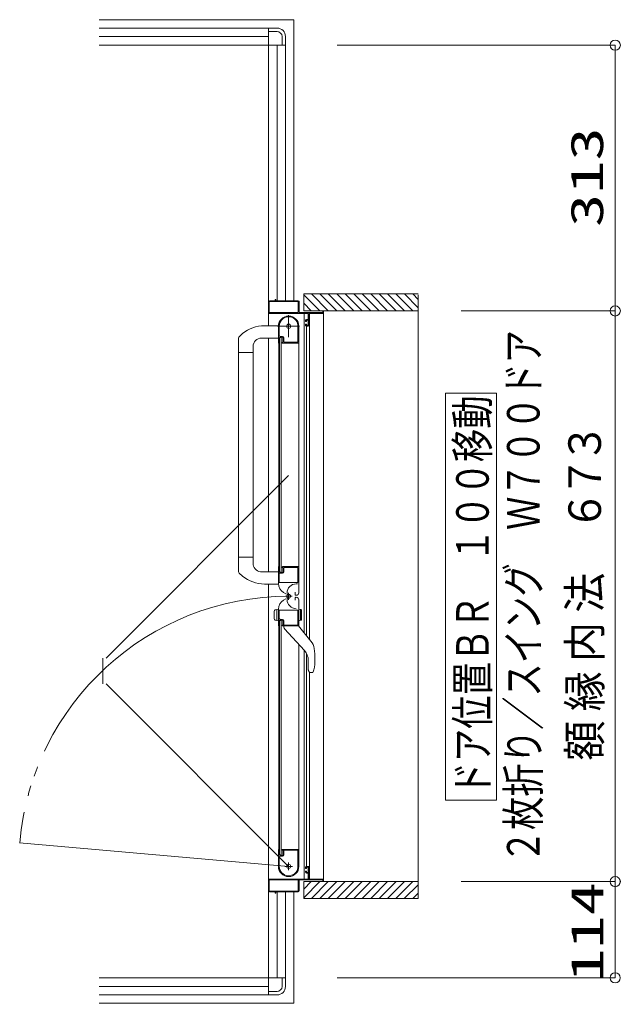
# Model space of a CAD drawing. Units: millimetres on the paper. Extents: x -305 to 305, y -152 to 152.
# Drawn here: x -128.1 to -92.7, y 18.6 to 76.6 of the extents above; entities that cross this region are included whole.
import ezdxf
from ezdxf.enums import TextEntityAlignment as Align

# ---------------------------------------------------------------- set-up
doc = ezdxf.new("R2010")
doc.units = ezdxf.units.MM
doc.linetypes.add('LONG_CHAIN', pattern=[21, 18, -1, 1, -1])
doc.linetypes.add('LONG_DOUBLE_CHAIN', pattern=[21.8, 18, -1, 0.6, -0.6, 0.6, -1])
doc.layers.add('0-0_0', color=7, linetype='Continuous', lineweight=9)
doc.layers.add('0-1_VIEW0001', color=7, linetype='Continuous', lineweight=9)
doc.styles.add('ＭＳ ゴシック', font='')
doc.styles.get('ＭＳ ゴシック').set_extended_font_data('MS Gothic')

# ---------------------------------------------------------------- blocks, each defined once
blk = doc.blocks.new('_ORIGIN')
at = {"layer": '0-0_0'}
blk.add_line((0, 0), (-1, 0), dxfattribs=at)
blk.add_circle((0, 0), 0.5, dxfattribs=at)

msp = doc.modelspace()

# ---------------------------------------------------------------- linework, layer by layer
at = {"layer": '0-1_VIEW0001'}
for p, q in [((-123.434, 76.073), (-113.434, 76.073)), ((-113.434, 76.073), (-123.434, 76.073)), ((-113.434, 76.073), (-113.434, 75.673)), ((-113.434, 76.073), (-112.934, 76.073)), ((-113.434, 59.948), (-113.434, 76.073)), ((-113.434, 75.573), (-123.434, 75.573)), ((-112.934, 75.873), (-113.434, 75.873)), ((-112.634, 75.073), (-112.634, 75.573)), ((-112.434, 75.073), (-112.434, 75.573)), ((-112.434, 75.073), (-123.434, 75.073)), ((-112.934, 59.998), (-112.934, 75.073)), ((-112.834, 75.073), (-112.434, 75.073)), ((-112.434, 75.073), (-112.434, 59.998)), ((-112.434, 59.998), (-112.434, 75.073)), ((-109.394, 75.073), (-92.983, 75.073)), ((-92.983, 74.473), (-92.983, 59.998)), ((-104.609, 60.398), (-111.359, 60.398)), ((-111.359, 59.399), (-111.359, 60.398)), ((-110.41, 59.398), (-111.359, 60.348)), ((-109.91, 59.398), (-110.909, 60.398)), ((-109.41, 59.398), (-110.409, 60.398)), ((-108.91, 59.398), (-109.909, 60.398)), ((-108.409, 59.398), (-109.409, 60.398)), ((-107.909, 59.398), (-108.909, 60.398)), ((-107.409, 59.398), (-108.409, 60.398)), ((-106.909, 59.398), (-107.909, 60.398)), ((-106.409, 59.398), (-107.409, 60.398)), ((-105.909, 59.398), (-106.909, 60.398)), ((-105.414, 59.398), (-106.414, 60.398)), ((-104.919, 59.398), (-105.919, 60.398)), ((-104.609, 59.583), (-105.424, 60.398)), ((-104.609, 60.078), (-104.929, 60.398)), ((-104.609, 60.347), (-104.609, 24.748)), ((-113.434, 59.95), (-113.434, 58.524)), ((-113.389, 59.313), (-113.389, 59.938)), ((-113.384, 59.998), (-113.049, 59.998)), ((-113.374, 59.953), (-111.694, 59.953)), ((-113.034, 60.013), (-113.034, 60.063)), ((-113.024, 60.073), (-113.004, 60.073)), ((-112.994, 60.063), (-112.994, 60.013)), ((-112.979, 59.998), (-111.684, 59.998)), ((-111.679, 59.938), (-111.679, 59.313)), ((-111.634, 59.948), (-111.634, 59.313)), ((-110.91, 59.398), (-111.359, 59.848)), ((-111.114, 59.248), (-113.409, 59.248)), ((-111.694, 59.298), (-113.374, 59.298)), ((-111.619, 59.298), (-110.249, 59.298)), ((-104.609, 59.398), (-111.359, 59.398)), ((-111.328, 40.403), (-111.328, 59.248)), ((-111.099, 58.913), (-111.099, 59.233)), ((-111.049, 59.233), (-111.049, 58.548)), ((-110.199, 59.248), (-111.034, 59.248)), ((-111.011, 40.019), (-111.011, 59.248)), ((-110.234, 59.313), (-110.234, 59.383)), ((-110.184, 59.383), (-110.184, 59.263)), ((-110.184, 25.898), (-110.184, 59.248)), ((-102.069, 59.398), (-92.983, 59.398)), ((-111.249, 58.793), (-111.249, 58.848)), ((-111.249, 58.548), (-111.249, 58.613)), ((-111.214, 58.778), (-111.234, 58.778)), ((-111.234, 58.628), (-111.214, 58.628)), ((-111.199, 58.898), (-111.114, 58.898)), ((-111.199, 58.838), (-111.199, 58.793)), ((-111.199, 58.613), (-111.199, 58.568)), ((-111.114, 58.853), (-111.184, 58.853)), ((-111.099, 58.568), (-111.099, 58.838)), ((-92.983, 58.798), (-92.983, 26.348)), ((-114.973, 58.061), (-115.172, 57.877)), ((-113.677, 58.523), (-112.859, 58.526)), ((-112.849, 57.513), (-112.849, 58.498)), ((-112.804, 57.968), (-112.804, 58.498)), ((-111.699, 58.572), (-111.699, 57.558)), ((-111.649, 58.499), (-111.649, 44.323)), ((-111.099, 58.498), (-111.199, 58.498)), ((-111.188, 40.233), (-111.188, 58.498)), ((-111.184, 58.553), (-111.114, 58.553)), ((-115.199, 56.948), (-115.199, 57.808)), ((-113.844, 57.803), (-112.849, 57.803)), ((-113.434, 57.798), (-113.434, 44.024)), ((-112.834, 44.323), (-112.834, 57.498)), ((-112.808, 57.498), (-112.834, 57.498)), ((-112.786, 57.52), (-112.795, 57.505)), ((-112.684, 57.823), (-112.784, 57.823)), ((-112.784, 43.998), (-112.784, 57.823)), ((-112.634, 57.848), (-112.759, 57.848)), ((-112.614, 57.893), (-112.729, 57.893)), ((-112.684, 43.998), (-112.684, 57.823)), ((-112.624, 57.527), (-112.624, 57.533)), ((-112.614, 57.505), (-112.622, 57.52)), ((-111.659, 57.498), (-112.601, 57.498)), ((-112.584, 57.573), (-112.584, 57.798)), ((-112.539, 57.558), (-112.539, 57.818)), ((-111.709, 57.548), (-112.529, 57.548)), ((-115.199, 56.948), (-115.199, 44.012)), ((-114.344, 56.948), (-115.199, 56.948)), ((-114.349, 56.948), (-114.349, 44.874)), ((-114.344, 56.948), (-114.344, 57.303)), ((-99.987, 54.548), (-102.987, 54.548)), ((-102.987, 30.548), (-102.987, 54.548)), ((-99.987, 30.548), (-99.987, 54.548)), ((-114.344, 44.874), (-115.199, 44.874)), ((-114.344, 44.874), (-114.344, 44.519)), ((-112.849, 44.308), (-112.849, 43.322)), ((-112.834, 44.323), (-112.808, 44.323)), ((-112.795, 44.316), (-112.786, 44.302)), ((-112.624, 44.288), (-112.624, 44.294)), ((-112.622, 44.302), (-112.614, 44.316)), ((-111.649, 44.323), (-112.601, 44.323)), ((-112.584, 44.023), (-112.584, 44.248)), ((-112.539, 44.008), (-112.539, 44.258)), ((-112.524, 44.273), (-111.709, 44.273)), ((-111.699, 44.263), (-111.699, 43.403)), ((-111.649, 44.354), (-111.649, 42.784)), ((-114.974, 43.761), (-115.172, 43.944)), ((-113.914, 44.024), (-112.859, 44.024)), ((-112.804, 43.408), (-112.804, 43.858)), ((-112.784, 43.998), (-112.684, 43.998)), ((-112.759, 43.973), (-112.634, 43.973)), ((-112.729, 43.933), (-112.614, 43.933)), ((-113.677, 43.298), (-112.859, 43.296)), ((-113.434, 43.298), (-113.434, 25.198)), ((-113.434, 19.073), (-113.434, 43.298)), ((-111.709, 43.393), (-112.789, 43.393)), ((-111.723, 43.303), (-111.803, 43.303)), ((-112.419, 42.727), (-112.549, 42.802)), ((-112.419, 42.419), (-112.549, 42.344)), ((-112.343, 42.763), (-112.343, 42.383)), ((-111.854, 42.658), (-111.854, 42.808)), ((-111.854, 42.488), (-111.854, 42.338)), ((-111.799, 42.633), (-111.829, 42.633)), ((-111.799, 42.513), (-111.829, 42.513)), ((-111.649, 40.793), (-111.649, 42.363)), ((-112.849, 41.823), (-113.044, 41.77)), ((-112.949, 41.149), (-112.949, 41.796)), ((-112.849, 40.838), (-112.849, 41.824)), ((-111.549, 41.149), (-111.549, 41.796)), ((-113.099, 41.698), (-113.099, 41.247)), ((-112.804, 41.738), (-112.804, 41.288)), ((-111.709, 41.753), (-112.789, 41.753)), ((-112.729, 41.213), (-112.614, 41.213)), ((-111.699, 40.883), (-111.699, 41.743)), ((-111.499, 41.756), (-111.499, 41.19)), ((-112.849, 41.123), (-113.044, 41.175)), ((-112.834, 40.823), (-112.834, 27.648)), ((-112.834, 40.823), (-112.808, 40.823)), ((-112.795, 40.83), (-112.786, 40.845)), ((-112.784, 41.148), (-112.784, 27.323)), ((-112.784, 41.148), (-112.684, 41.148)), ((-112.759, 41.173), (-112.634, 41.173)), ((-112.684, 41.148), (-112.684, 27.323)), ((-112.624, 40.858), (-112.624, 40.852)), ((-112.622, 40.845), (-112.614, 40.83)), ((-112.601, 40.823), (-111.659, 40.823)), ((-112.584, 41.123), (-112.584, 40.898)), ((-112.539, 41.138), (-112.539, 40.888)), ((-112.524, 40.873), (-111.709, 40.873)), ((-112.524, 40.823), (-112.524, 40.732)), ((-112.495, 40.661), (-111.317, 39.373)), ((-110.936, 39.928), (-111.674, 40.823)), ((-111.649, 41.123), (-111.525, 41.156)), ((-111.649, 26.648), (-111.649, 39.736)), ((-111.328, 25.898), (-111.328, 39.385)), ((-111.188, 26.648), (-111.188, 39.188)), ((-111.09, 38.789), (-111.09, 38.27)), ((-111.029, 38.109), (-111.027, 38.106)), ((-111.011, 25.898), (-111.011, 38.073)), ((-110.952, 38.073), (-110.87, 38.073)), ((-110.828, 38.087), (-110.8, 38.121)), ((-110.828, 38.087), (-110.828, 38.086)), ((-110.756, 38.236), (-110.8, 38.121)), ((-99.987, 30.548), (-102.987, 30.548)), ((-112.849, 27.633), (-112.849, 26.648)), ((-112.808, 27.648), (-112.834, 27.648)), ((-112.786, 27.627), (-112.795, 27.641)), ((-112.684, 27.323), (-112.784, 27.323)), ((-112.634, 27.298), (-112.759, 27.298)), ((-112.624, 27.619), (-112.624, 27.613)), ((-112.614, 27.641), (-112.622, 27.627)), ((-111.659, 27.648), (-112.601, 27.648)), ((-112.584, 27.573), (-112.584, 27.348)), ((-112.539, 27.588), (-112.539, 27.328)), ((-111.709, 27.598), (-112.529, 27.598)), ((-111.699, 26.574), (-111.699, 27.588)), ((-112.804, 27.178), (-112.804, 26.648)), ((-112.614, 27.253), (-112.729, 27.253)), ((-111.249, 26.598), (-111.249, 26.533)), ((-111.249, 26.353), (-111.249, 26.298)), ((-111.234, 26.518), (-111.214, 26.518)), ((-111.214, 26.368), (-111.234, 26.368)), ((-111.099, 26.648), (-111.199, 26.648)), ((-111.199, 26.533), (-111.199, 26.578)), ((-111.199, 26.308), (-111.199, 26.353)), ((-111.199, 26.248), (-111.114, 26.248)), ((-111.184, 26.593), (-111.114, 26.593)), ((-111.114, 26.293), (-111.184, 26.293)), ((-111.099, 26.578), (-111.099, 26.308)), ((-111.099, 26.233), (-111.099, 25.913)), ((-111.049, 25.913), (-111.049, 26.598)), ((-111.114, 25.898), (-113.409, 25.898)), ((-113.389, 25.833), (-113.389, 25.208)), ((-111.694, 25.848), (-113.374, 25.848)), ((-111.679, 25.208), (-111.679, 25.833)), ((-111.634, 25.198), (-111.634, 25.833)), ((-111.619, 25.848), (-110.249, 25.848)), ((-104.609, 25.748), (-111.359, 25.748)), ((-110.41, 25.748), (-111.359, 24.798)), ((-110.91, 25.748), (-111.359, 25.298)), ((-110.199, 25.898), (-111.034, 25.898)), ((-109.91, 25.748), (-110.909, 24.748)), ((-109.41, 25.748), (-110.409, 24.748)), ((-110.234, 25.833), (-110.234, 25.763)), ((-110.184, 25.763), (-110.184, 25.883)), ((-108.91, 25.748), (-109.909, 24.748)), ((-108.409, 25.748), (-109.409, 24.748)), ((-107.91, 25.748), (-108.909, 24.748)), ((-107.409, 25.748), (-108.409, 24.748)), ((-106.909, 25.748), (-107.909, 24.748)), ((-106.409, 25.748), (-107.409, 24.748)), ((-105.909, 25.748), (-106.909, 24.748)), ((-105.414, 25.748), (-106.414, 24.748)), ((-104.92, 25.748), (-105.919, 24.748)), ((-104.609, 25.563), (-105.425, 24.748)), ((-102.069, 25.748), (-92.984, 25.748)), ((-102.069, 25.748), (-92.983, 25.748)), ((-113.384, 25.148), (-113.049, 25.148)), ((-113.374, 25.193), (-111.694, 25.193)), ((-113.034, 25.133), (-113.034, 25.083)), ((-113.024, 25.073), (-113.004, 25.073)), ((-112.994, 25.083), (-112.994, 25.133)), ((-112.979, 25.148), (-111.684, 25.148)), ((-112.934, 20.073), (-112.934, 25.148)), ((-112.434, 25.148), (-112.434, 20.073)), ((-112.434, 20.073), (-112.434, 25.148)), ((-104.609, 25.068), (-104.93, 24.748)), ((-92.984, 20.673), (-92.984, 25.148)), ((-123.434, 20.073), (-112.434, 20.073)), ((-112.834, 20.073), (-112.434, 20.073)), ((-112.634, 20.073), (-112.634, 19.573)), ((-112.434, 20.073), (-112.434, 19.573)), ((-109.394, 20.073), (-92.984, 20.073)), ((-113.434, 19.573), (-123.434, 19.573)), ((-113.434, 19.073), (-113.434, 19.473)), ((-112.934, 19.273), (-113.434, 19.273)), ((-123.434, 19.073), (-113.434, 19.073)), ((-113.434, 19.073), (-123.434, 19.073)), ((-113.434, 19.073), (-112.934, 19.073))]:
    msp.add_line(p, q, dxfattribs=at)
at = {"layer": '0-1_VIEW0001', "linetype": 'LONG_CHAIN'}
for p, q in [((-112.249, 57.848), (-112.249, 59.148)), ((-112.899, 58.498), (-111.599, 58.498)), ((-112.037, 42.573), (-112.428, 42.573)), ((-112.249, 42.786), (-112.249, 42.361)), ((-112.249, 26.418), (-112.249, 26.878)), ((-112.019, 26.648), (-112.479, 26.648))]:
    msp.add_line(p, q, dxfattribs=at)
at = {"layer": '0-1_VIEW0001', "linetype": 'LONG_DOUBLE_CHAIN'}
for p, q in [((-112.249, 49.695), (-123.01, 38.934)), ((-123.21, 38.934), (-123.21, 37.408)), ((-112.249, 26.648), (-123.01, 37.408)), ((-128.114, 28.036), (-112.249, 26.648)), ((-111.934, 25.148), (-111.934, 18.573)), ((-123.434, 18.573), (-111.934, 18.573))]:
    msp.add_line(p, q, dxfattribs=at)
at = {"layer": '0-1_VIEW0001', "color": 5}
msp.add_line((-111.359, 25.748), (-104.609, 25.748), dxfattribs=at)
at = {"layer": '0-1_VIEW0001', "linetype": 'LONG_DOUBLE_CHAIN'}
msp.add_lwpolyline([(-123.434, 76.573), (-111.934, 76.573), (-111.934, 59.998)], dxfattribs=at)
at = {"layer": '0-1_VIEW0001'}
for points in [[(-111.649, 41.123), (-111.649, 41.823), (-111.525, 41.789)], [(-111.082, 38.209), (-111.083, 38.213), (-111.084, 38.217), (-111.085, 38.221), (-111.086, 38.226), (-111.087, 38.23), (-111.087, 38.234), (-111.088, 38.238), (-111.089, 38.243), (-111.089, 38.247), (-111.09, 38.252), (-111.09, 38.254), (-111.09, 38.256), (-111.09, 38.258), (-111.09, 38.26), (-111.09, 38.262), (-111.09, 38.264), (-111.09, 38.267), (-111.09, 38.269), (-111.09, 38.271), (-111.09, 38.273)], [(-111.029, 38.109), (-111.03, 38.11), (-111.031, 38.111), (-111.032, 38.112), (-111.033, 38.113), (-111.034, 38.114), (-111.035, 38.116), (-111.036, 38.117), (-111.037, 38.118), (-111.038, 38.12), (-111.039, 38.121), (-111.04, 38.122), (-111.041, 38.124), (-111.042, 38.125), (-111.043, 38.127), (-111.044, 38.128), (-111.045, 38.13), (-111.046, 38.131), (-111.047, 38.133), (-111.049, 38.135), (-111.051, 38.138), (-111.053, 38.141), (-111.054, 38.144), (-111.056, 38.147), (-111.058, 38.151), (-111.06, 38.154), (-111.062, 38.158), (-111.064, 38.161), (-111.066, 38.165), (-111.068, 38.169), (-111.069, 38.173), (-111.071, 38.177), (-111.073, 38.18), (-111.074, 38.184), (-111.076, 38.188), (-111.077, 38.192), (-111.078, 38.196), (-111.08, 38.2), (-111.081, 38.205), (-111.082, 38.209)], [(-110.87, 38.073), (-110.868, 38.073), (-110.866, 38.074), (-110.864, 38.074), (-110.861, 38.074), (-110.859, 38.074), (-110.857, 38.075), (-110.855, 38.075), (-110.853, 38.076), (-110.85, 38.076), (-110.848, 38.076), (-110.846, 38.077), (-110.844, 38.078), (-110.842, 38.078), (-110.839, 38.079), (-110.837, 38.08), (-110.835, 38.081), (-110.833, 38.082), (-110.831, 38.084), (-110.83, 38.085), (-110.828, 38.086)], [(-104.609, 24.748), (-111.359, 24.748), (-111.359, 25.749)]]:
    msp.add_lwpolyline(points, dxfattribs=at)
for centre, radius in [((-112.249, 58.498), 0.125), ((-112.249, 42.573), 0.113), ((-112.249, 26.648), 0.125)]:
    msp.add_circle(centre, radius, dxfattribs=at)
for centre, radius, start, end in [((-112.934, 75.573), 0.5, 0, 90), ((-112.934, 75.573), 0.3, 0, 90), ((-113.384, 59.948), 0.05, 90, 180), ((-113.374, 59.938), 0.015, 90, 180), ((-113.049, 60.013), 0.015, 270, 0), ((-113.024, 60.063), 0.01, 90, 180), ((-113.004, 60.063), 0.01, 0, 90), ((-112.979, 60.013), 0.015, 180, 270), ((-111.694, 59.938), 0.015, 0, 90), ((-111.684, 59.948), 0.05, 0, 90), ((-113.409, 59.273), 0.025, 180, 270), ((-113.374, 59.313), 0.015, 180, 270), ((-111.694, 59.313), 0.015, 270, 0), ((-111.619, 59.313), 0.015, 180, 270), ((-111.114, 59.233), 0.015, 0, 90), ((-111.034, 59.233), 0.015, 90, 180), ((-110.249, 59.313), 0.015, 270, 0), ((-110.219, 59.383), 0.015, 90, 180), ((-110.199, 59.383), 0.015, 0, 90), ((-110.199, 59.263), 0.015, 270, 0), ((-112.249, 58.498), 0.6, 0, 180), ((-112.249, 58.498), 0.555, 7.76707, 180), ((-111.199, 58.848), 0.05, 90, 180), ((-111.234, 58.793), 0.015, 180, 270), ((-111.234, 58.613), 0.015, 90, 180), ((-111.214, 58.793), 0.015, 270, 0), ((-111.214, 58.613), 0.015, 0, 90), ((-111.184, 58.838), 0.015, 90, 180), ((-111.114, 58.913), 0.015, 270, 0), ((-111.114, 58.838), 0.015, 0, 90), ((-113.67, 56.453), 2.07, 90.2, 129.02418), ((-111.709, 58.572), 0.01, 0, 7.76707), ((-111.199, 58.548), 0.05, 180, 270), ((-111.184, 58.568), 0.015, 180, 270), ((-111.114, 58.568), 0.015, 270, 0), ((-111.099, 58.548), 0.05, 270, 0), ((-115.099, 57.808), 0.1, 136.52757, 180), ((-113.844, 57.303), 0.5, 90, 180), ((-112.834, 57.513), 0.015, 180, 270), ((-112.808, 57.513), 0.015, 270, 329.03624), ((-112.729, 57.968), 0.075, 180, 270), ((-112.799, 57.527), 0.015, 329.03624, 0), ((-112.759, 57.823), 0.025, 90, 180), ((-112.634, 57.798), 0.05, 0, 90), ((-112.609, 57.533), 0.015, 90, 180), ((-112.609, 57.527), 0.015, 180, 210.96376), ((-112.614, 57.818), 0.075, 0, 90), ((-112.601, 57.513), 0.015, 210.96376, 270), ((-112.609, 57.573), 0.025, 270, 0), ((-112.529, 57.558), 0.01, 180, 270), ((-111.709, 57.558), 0.01, 270, 0), ((-111.659, 57.508), 0.01, 270, 0), ((-113.844, 44.519), 0.5, 180, 262.04438), ((-112.834, 44.308), 0.015, 90, 180), ((-112.808, 44.308), 0.015, 30.96376, 90), ((-112.799, 44.294), 0.015, 0, 30.96376), ((-112.609, 44.294), 0.015, 149.03624, 180), ((-112.609, 44.288), 0.015, 180, 270), ((-112.601, 44.308), 0.015, 90, 149.03624), ((-112.609, 44.248), 0.025, 0, 90), ((-112.524, 44.258), 0.015, 90, 180), ((-111.709, 44.263), 0.01, 0, 90), ((-111.659, 44.313), 0.01, 0, 90), ((-115.099, 44.013), 0.1, 180, 223.47243), ((-113.67, 45.368), 2.07, 230.94186, 269.8), ((-112.729, 43.858), 0.075, 90, 180), ((-112.759, 43.998), 0.025, 180, 270), ((-112.634, 44.023), 0.05, 270, 0), ((-112.614, 44.008), 0.075, 270, 0), ((-112.249, 43.322), 0.6, 180, 240), ((-112.789, 43.408), 0.015, 180, 270), ((-111.803, 42.763), 0.54, 90, 180), ((-111.709, 43.403), 0.01, 270, 0), ((-112.249, 41.824), 0.6, 120, 180), ((-111.803, 42.383), 0.54, 180, 270), ((-111.829, 42.658), 0.025, 180, 270), ((-111.829, 42.488), 0.025, 90, 180), ((-111.799, 42.783), 0.15, 270, 0), ((-111.799, 42.363), 0.15, 0, 90), ((-113.024, 41.698), 0.075, 105, 180), ((-111.534, 41.756), 0.035, 0, 75), ((-113.024, 41.247), 0.075, 180, 255), ((-112.789, 41.738), 0.015, 90, 180), ((-112.729, 41.288), 0.075, 180, 270), ((-112.614, 41.138), 0.075, 0, 90), ((-111.709, 41.743), 0.01, 0, 90), ((-111.534, 41.19), 0.035, 285, 0), ((-112.834, 40.838), 0.015, 180, 270), ((-112.808, 40.838), 0.015, 270, 329.03624), ((-112.799, 40.852), 0.015, 329.03624, 0), ((-112.759, 41.148), 0.025, 90, 180), ((-112.634, 41.123), 0.05, 0, 90), ((-112.609, 40.858), 0.015, 90, 180), ((-112.609, 40.852), 0.015, 180, 210.96376), ((-112.601, 40.838), 0.015, 210.96376, 270), ((-112.609, 40.898), 0.025, 270, 0), ((-112.524, 40.888), 0.015, 180, 270), ((-112.424, 40.732), 0.1, 180, 222.43623), ((-111.709, 40.883), 0.01, 270, 0), ((-111.659, 40.833), 0.01, 270, 0), ((-111.631, 39.355), 0.9, 9.28844, 39.5), ((-114.364, 38.908), 3.67, 349.4547, 9.28844), ((-111.955, 38.789), 0.865, 0, 42.43623), ((-110.952, 38.173), 0.1, 221.81032, 270), ((-112.834, 27.633), 0.015, 90, 180), ((-112.808, 27.633), 0.015, 30.96376, 90), ((-112.799, 27.619), 0.015, 0, 30.96376), ((-112.759, 27.323), 0.025, 180, 270), ((-112.634, 27.348), 0.05, 270, 0), ((-112.609, 27.619), 0.015, 149.03624, 180), ((-112.609, 27.613), 0.015, 180, 270), ((-112.601, 27.633), 0.015, 90, 149.03624), ((-112.614, 27.328), 0.075, 270, 0), ((-112.609, 27.573), 0.025, 0, 90), ((-112.529, 27.588), 0.01, 90, 180), ((-111.709, 27.588), 0.01, 0, 90), ((-111.659, 27.638), 0.01, 0, 90), ((-112.729, 27.178), 0.075, 90, 180), ((-111.664, 26.748), 0.015, 0, 2.69354), ((-112.249, 26.648), 0.6, 180, 0), ((-112.249, 26.648), 0.555, 180, 352.23293), ((-111.709, 26.574), 0.01, 352.23293, 0), ((-111.199, 26.598), 0.05, 90, 180), ((-111.234, 26.533), 0.015, 180, 270), ((-111.234, 26.353), 0.015, 90, 180), ((-111.199, 26.298), 0.05, 180, 270), ((-111.214, 26.533), 0.015, 270, 0), ((-111.214, 26.353), 0.015, 0, 90), ((-111.184, 26.578), 0.015, 90, 180), ((-111.184, 26.308), 0.015, 180, 270), ((-111.114, 26.578), 0.015, 0, 90), ((-111.114, 26.308), 0.015, 270, 0), ((-111.114, 26.233), 0.015, 0, 90), ((-111.099, 26.598), 0.05, 0, 90), ((-113.409, 25.873), 0.025, 90, 180), ((-113.374, 25.833), 0.015, 90, 180), ((-111.694, 25.833), 0.015, 0, 90), ((-111.619, 25.833), 0.015, 90, 180), ((-111.114, 25.913), 0.015, 270, 0), ((-111.034, 25.913), 0.015, 180, 270), ((-110.249, 25.833), 0.015, 0, 90), ((-110.219, 25.763), 0.015, 180, 270), ((-110.199, 25.883), 0.015, 0, 90), ((-110.199, 25.763), 0.015, 270, 0), ((-113.384, 25.198), 0.05, 180, 270), ((-113.374, 25.208), 0.015, 180, 270), ((-113.049, 25.133), 0.015, 0, 90), ((-113.024, 25.083), 0.01, 180, 270), ((-113.004, 25.083), 0.01, 270, 0), ((-112.979, 25.133), 0.015, 90, 180), ((-111.694, 25.208), 0.015, 270, 0), ((-111.684, 25.198), 0.05, 270, 0), ((-112.934, 19.573), 0.5, 270, 0), ((-112.934, 19.573), 0.3, 270, 0)]:
    msp.add_arc(centre, radius, start, end, dxfattribs=at)
at = {"layer": '0-1_VIEW0001', "linetype": 'LONG_DOUBLE_CHAIN'}
msp.add_arc((-112.249, 26.648), 15.925, 90, 175, dxfattribs=at)

# ---------------------------------------------------------------- block references
at = {"layer": '0-1_VIEW0001', "xscale": 0.6, "yscale": 0.6}
for p, rotation in [((-92.983, 75.073), 90), ((-92.983, 59.398), 270), ((-92.983, 59.398), 90), ((-92.983, 25.748), 270), ((-92.984, 25.748), 90), ((-92.984, 20.073), 270)]:
    msp.add_blockref('_ORIGIN', p, dxfattribs=dict(at, rotation=rotation))

# ---------------------------------------------------------------- texts
at = {"layer": '0-1_VIEW0001', "style": 'ＭＳ ゴシック'}
for s, width, p in [('313', 1.5, (-93.122, 64.346)), ('２枚折り／スイング\u3000Ｗ７００ドア', 0.75, (-96.87, 26.833)), ('ドア位置ＢＲ\u3000１００移動', 0.75, (-99.868, 30.833)), ('３', 0.9, (-93.249, 50.424)), ('７', 0.9, (-93.249, 48.436)), ('６', 0.9, (-93.249, 46.448)), ('法', 0.9, (-93.249, 41.608)), ('内', 0.9, (-93.249, 38.7)), ('縁', 0.9, (-93.249, 35.792)), ('額', 0.9, (-93.249, 32.884)), ('114', 1.5, (-93.114, 19.84))]:
    msp.add_text(s, height=1.921, rotation=90, dxfattribs=dict(at, width=width)).set_placement(p, align=Align.BOTTOM_LEFT)

doc.saveas('drawing.dxf')
